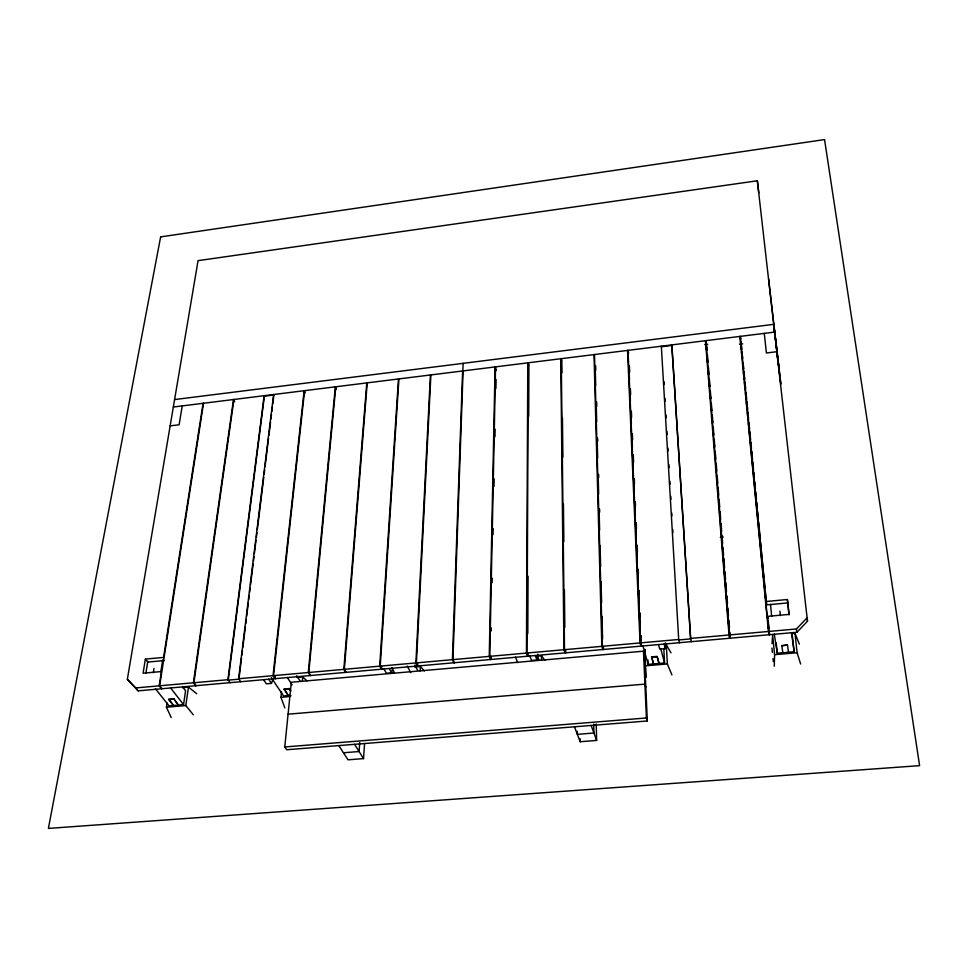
<?xml version="1.0" encoding="UTF-8"?>
<svg xmlns="http://www.w3.org/2000/svg" width="968" height="968" viewBox="0 0 968 968"><rect width="100%" height="100%" fill="white"/><g stroke="black" fill="none" stroke-linecap="round" stroke-linejoin="round"><path stroke-width="1.45" d="M527.729 653.219L527.717 656.244L526.435 653.073L527.79 362.855L528.915 366.436L528.709 416.24M528.262 656.195L526.991 653.013L528.274 362.794L529.024 365.178M527.802 633.592L528.044 576.238M490.691 656.522L490.643 659.535L489.251 656.389L495.071 366.933L496.281 370.49M491.199 630.93L491.26 627.917M492.131 582.76L492.228 578.235M493.075 534.578L493.196 528.552M494.019 486.408L494.164 478.882M494.987 436.725L495.132 429.199M495.918 388.555L496.1 379.516M491.236 656.473L491.187 659.486L489.796 656.34L495.555 366.872M658.518 644.555L659.752 649.117L665.331 648.62L665.44 642.825M774.267 666.262L774.582 654.683L772.658 635.262L772.016 643.708M453.895 662.802L452.407 659.668L462.619 370.974M462.849 370.938L463.127 363.351M454.44 662.753L452.951 659.619L463.091 370.913M417.631 663.019L417.486 666.032L415.889 662.935L430.421 374.979M420.136 670.872L420.342 666.529L414.51 667.049M418.019 665.984L416.421 662.886L430.893 374.931M381.598 666.238L381.404 669.239L379.698 666.165L398.465 378.96M381.924 669.19L380.23 666.117L398.937 378.911M338.812 745.59L347.996 759.82L363.532 758.61L364.573 743.642M359.733 742.504L359.092 751.531L343.446 752.765M346.157 672.361L344.354 669.311L367.235 382.856M345.636 672.409L343.834 669.36L366.775 382.917M310.184 675.567L308.284 672.53L335.327 386.837L336.392 389.124M310.704 675.519L308.804 672.482L335.787 386.776M302.306 681.266L302.718 676.959L297.055 677.467M284.761 746.957L291.32 682.246L643.466 651.186L644.361 654.32L647.314 720.979L286.734 749.74L284.761 746.957L646.406 717.978L647.314 720.979M290.993 695.774L288.5 695.992L284.217 688.998L289.238 688.55L290.666 690.729M290.618 691.2L289.238 688.55M284.846 707.898L280.95 697.335L281.543 691.612M288.5 695.992L284.217 688.998M275.372 675.688L275.045 678.689L273.036 675.676L304.121 390.721L305.247 392.996M275.565 678.641L273.557 675.628L304.581 390.661M240.729 681.726L238.624 678.75L273.617 394.521M241.504 658.24L238.927 679.173L228.242 680.129L264.385 396.19L273.871 395.004L272.77 403.983M241.867 655.251L242.423 650.762M242.786 647.774L245.364 626.828M245.739 623.84L246.283 619.351M246.658 616.362L248.304 602.895M248.679 599.906L249.224 595.417M249.599 592.428L250.143 587.939M250.518 584.95L253.096 564.017M253.459 561.029L254.015 556.539M254.378 553.539L256.036 540.083M256.399 537.095L256.956 532.606M257.319 529.617L263.756 477.272M264.119 474.272L264.675 469.795M265.038 466.794L268.535 438.383M268.91 435.394L270.556 421.927M270.931 418.938L271.476 414.449M271.851 411.461L272.395 406.971M230.057 682.682L227.94 679.705L264.131 395.706M529.798 656.001L531.577 660.43L536.986 659.958L537.748 654.186M195.621 685.743L193.406 682.779L233.482 399.53L234.716 401.768M196.129 685.695L193.915 682.742L233.929 399.469M193.297 714.783L185.82 705.563L188.47 687.099L182.541 687.631M177.737 705.115L183.557 704.607L185.566 690.753L182.904 687.292M178.644 705.49L173.72 698.654L168.771 699.549L173.792 705.914L178.644 705.49L173.72 698.654M173.792 705.914L168.843 699.077M171.227 717.554L166.423 707.233L167.065 702.986M160.797 671.986L162.684 659.886M161.487 688.768L159.175 685.84L161.39 671.538L143.07 673.208L145.369 659.099L163.592 657.417L203.074 403.317M161.983 688.732L159.684 685.792L203.522 403.257M153.331 672.651L153.997 668.416M145.865 673.341L147.826 661.253M182.226 405.907L179.116 424.783L170.15 425.872M797.124 632.249L138.109 690.85L127.352 679.306L198.053 260.658L757.351 180.774L758.815 192.959M383.981 668.948L386.353 673.256L391.58 672.796L392.681 668.501M263.55 679.645L266.394 683.844L271.464 683.396L272.855 679.512M796.434 628.97L807.082 617.826L807.494 621.214L796.882 632.334L796.434 628.97L769.028 631.414L767.576 616.362L788.944 614.414L787.359 599.519L766.124 601.491L740.363 336.356L740.738 338.861M174.591 399.566L773.686 324.353L780.849 384.127L768.592 278.857M173.332 407.02L774.569 332.097M661.434 346.738L671.889 345.443L690.692 638.892L678.737 639.957L661.325 346.205M704.752 344.596L707.753 344.233M739.588 344.209L742.698 343.821M720.289 537.337L723.302 537.034M164.463 660.527L147.693 662.076L145.369 659.099M766.124 601.491L766.668 604.879L787.831 602.919L787.359 599.519M127.352 679.306L135.738 687.933L159.175 685.84M159.684 685.792L193.406 682.779M193.915 682.742L227.94 679.705M238.624 678.75L273.036 675.676M273.557 675.628L308.284 672.53M308.804 672.482L343.834 669.36M344.354 669.311L379.698 666.165M380.23 666.117L415.889 662.935M416.421 662.886L452.407 659.668M452.951 659.619L489.251 656.389M489.796 656.34L526.435 653.073M526.991 653.013L563.957 649.722L565.13 652.916L565.094 649.903M561.948 361.088L561.259 358.68L564.513 649.673L601.83 646.346L602.882 649.564L602.798 646.539M594.509 354.542L602.399 646.285L640.054 642.933L640.985 646.176L640.538 635.637M628.607 352.8L628.026 350.356L640.622 642.873L678.629 639.485L679.439 642.764M671.78 344.911L690.571 638.42L729.037 634.984L729.703 638.299L729.219 632.273M705.938 340.651L729.618 634.935L768.447 631.475L768.991 634.802L768.701 631.801M536.986 656.171L541.487 655.772L544.851 660.321M792.03 633.544L795.006 633.278L799.338 644.119M651.658 656.861L657.151 656.389L659.087 663.443L653.654 664.399L651.658 656.861L653.654 664.399M781.793 645.487L787.468 644.99L788.569 652.722L782.93 653.219L781.841 645.983L787.468 644.99M168.771 699.549L173.647 699.126M284.168 689.458L289.19 689.022M651.682 657.357L657.175 656.873L659.111 663.927M176.285 705.236L169.025 705.866L155.4 688.72M289.541 695.435L283.563 695.956L271.33 677.673M642.849 645.765L648.185 664.387L664.556 662.971L663.794 648.524M774.279 634.088L777.268 653.206L784.298 652.601M785.701 652.48L794.147 651.754L791.969 632.685M166.423 707.233L185.82 705.563M280.95 697.335L289.505 696.597M646.358 677.14L645.511 665.827L667.351 663.939L671.937 674.974M774.582 654.683L797.1 652.735L800.657 664.024M288.089 714.178L644.906 684.122L645.813 687.195M574.46 726.786L580.183 741.73L596.627 740.447L596.24 724.028M188.47 687.099L196.673 693.681M302.718 676.959L306.892 680.831M420.342 666.529L424.359 670.945M135.738 687.933L138.109 690.85M170.574 687.909L183.557 704.607M268.644 679.197L271.464 683.396M287.351 677.54L292.142 684.872M296.728 675.725L299.899 680.661M354.566 744.332L363.532 758.61M670.993 652.88L666.323 644.7L667.351 663.939M389.233 668.489L391.58 672.796M391.604 667.509L394.436 672.712M407.286 666.117L410.722 672.651M414.885 664.992L417.619 670.267M515.46 657.09L517.771 662.669M535.231 655.517L536.986 659.958M537.264 655.505L538.861 659.559M564.513 649.673L565.687 652.868L565.651 649.855M591.158 725.455L596.627 740.447M602.399 646.285L603.439 649.516L603.366 646.491M640.622 642.873L641.554 646.128M660.684 648.596L664.556 662.971M664.121 644.059L665.331 648.62M690.571 638.42L691.358 641.699M628.389 354.082L627.53 350.416L640.054 642.933M729.618 634.935L730.283 638.239L729.799 632.213M767.576 616.362L767.926 618.6M769.028 631.414L769.572 634.754L769.282 631.753M740.23 338.921L739.855 336.428L768.447 631.475M791.473 632.552L794.147 651.754M778.224 363.448L776.796 351.711L766.414 352.981L764.272 333.379M774.243 328.527L779.119 368.917M757.351 180.774L807.494 621.214M795.006 633.278L797.1 652.735M787.819 602.786L789.101 614.813M779.918 611.135L780.377 615.6M776.251 643.006L777.268 653.206M770.492 604.383L771.678 616.398M771.944 648.04L772.391 652.553M772.972 658.567L773.275 661.58M741.065 341.619L741.79 349.133M742.093 352.146L742.674 358.16M743.109 362.673L743.702 368.699M743.993 371.7L744.719 379.226M745.009 382.239L745.602 388.253M746.038 392.766L746.618 398.78M746.921 401.793L747.647 409.307M747.937 412.32L748.53 418.333M748.966 422.847L749.547 428.872M749.837 431.873L750.575 439.399M750.865 442.412L751.446 448.426M751.749 451.439L752.475 458.953M752.765 461.966L753.503 469.492M753.794 472.493L754.375 478.507M754.665 481.519L755.403 489.046M755.693 492.046L756.419 499.573M756.722 502.586L757.303 508.599M757.593 511.612L758.174 517.626M758.622 522.139L760.231 538.692M760.521 541.693L761.102 547.707M761.392 550.719L762.131 558.246M762.421 561.246L763.159 568.773M763.45 571.785L764.03 577.799M764.321 580.812L765.059 588.326M765.349 591.339L766.075 598.865M766.378 601.866L766.668 604.879M768.253 621.226L768.991 628.74M740.556 341.68L741.282 349.194M741.573 352.207L742.154 358.208M742.589 362.722L743.182 368.735M743.472 371.748L744.198 379.262M744.489 382.263L745.07 388.277M745.505 392.79L746.098 398.804M746.389 401.805L747.115 409.319M747.405 412.332L747.986 418.345M748.433 422.847L749.014 428.86M749.305 431.873L750.031 439.387M750.321 442.388L750.902 448.402M751.192 451.415L751.93 458.929M752.221 461.942L752.947 469.456M753.237 472.457L753.818 478.47M754.108 481.483L754.846 488.997M755.137 491.998L755.863 499.512M756.153 502.525L756.734 508.539M757.024 511.54L757.762 519.054M758.053 522.067L758.779 529.581M759.069 532.582L759.65 538.595M759.94 541.608L761.55 558.137M761.985 562.65L762.566 568.664M762.869 571.677L763.45 577.678M763.74 580.691L764.466 588.205M764.756 591.218L765.482 598.732M765.785 601.733L767.382 618.274M767.672 621.274L768.398 628.789M644.894 649.359L645.124 652.093M706.58 344.378L707.063 350.404M707.426 354.929L708.044 362.456M708.407 366.981L709.012 374.519M709.375 379.032L709.98 386.571M710.343 391.096L710.96 398.622M711.323 403.148L711.928 410.686M712.291 415.199L712.896 422.738M713.259 427.263L713.876 434.801M714.239 439.315L714.844 446.853M715.207 451.378L715.812 458.905M716.187 463.43L716.792 470.968M717.155 475.482L717.76 483.02M718.123 487.545L718.728 495.071M719.103 499.597L719.708 507.135M720.071 511.661L720.676 519.187M721.039 523.712L721.656 531.25M722.019 535.764L722.624 543.302M722.987 547.827L723.592 555.354M723.834 558.367L724.572 567.417M724.935 571.931L725.54 579.469M725.782 582.482L726.508 591.533M726.883 596.046L727.488 603.584M727.851 608.11L728.456 615.636M728.819 620.161L729.424 627.7M706.071 344.439L706.555 350.464M706.918 354.99L707.523 362.516M707.886 367.041L708.491 374.58M708.866 379.093L709.471 386.631M709.834 391.157L710.439 398.683M710.802 403.208L711.407 410.747M711.77 415.26L712.375 422.798M712.738 427.324L713.343 434.862M713.706 439.375L714.311 446.913M714.674 451.427L715.279 458.965M715.642 463.49L716.247 471.029M716.61 475.542L717.227 483.08M717.59 487.594L718.195 495.132M718.558 499.657L719.163 507.196M719.526 511.709L720.131 519.247M720.495 523.761L721.1 531.299M721.462 535.824L722.067 543.363M722.43 547.876L723.035 555.414M723.278 558.427L724.004 567.466M724.366 571.991L724.971 579.529M725.213 582.542L725.952 591.581M726.315 596.106L726.92 603.633M727.283 608.158L727.888 615.696M728.251 620.21L728.856 627.748M705.43 340.712L729.037 634.984M663.963 381.598L664.145 384.623M664.955 398.211L665.137 401.224M665.936 414.812L666.117 417.825M666.916 431.413L667.097 434.438M667.908 448.027L668.077 451.04M668.888 464.628L669.07 467.653M669.868 481.229L670.05 484.254M670.764 496.33L670.945 499.355M671.756 512.931L671.925 515.956M672.736 529.544L672.917 532.557M647.979 660.055L648.185 664.387M644.785 649.576L645.511 665.827M643.466 651.186L646.406 717.978M629.406 366.061L629.672 372.087M630.386 388.652L630.652 394.678M631.366 411.243L631.632 417.256M632.346 433.821L632.612 439.847M633.266 454.899L633.592 462.426M634.306 478.991L634.5 483.516M635.286 501.581L635.48 506.095M636.194 522.659L636.46 528.685M637.174 545.25L637.44 551.264M638.227 569.341L638.42 573.855M639.134 590.419L639.328 594.933M640.114 612.998L640.308 617.524M641.094 635.589L641.288 640.102M628.91 366.134L629.49 379.674M629.89 388.712L630.398 400.752M630.858 411.303L631.378 423.343M631.838 433.882L632.419 447.434M632.745 454.96L633.326 468.512M633.774 479.051L634.294 491.091M634.754 501.63L635.335 515.182M635.661 522.72L636.242 536.26M636.641 545.299L637.222 558.851M637.67 569.39L638.263 582.942M638.59 590.468L639.17 604.02M639.558 613.046L640.211 628.111M595.659 365.722L595.792 370.248M596.651 401.95L596.784 406.475M597.643 438.177L597.728 441.202M598.648 474.405L598.72 477.43M599.591 509.12L599.676 512.145M595.163 365.783L595.707 385.409M596.155 402.01L596.687 421.637M597.135 438.238L597.667 457.864M598.127 474.465L598.66 494.091M599.071 509.18L599.64 530.319M600.051 545.408L600.632 566.546M601.031 581.635L601.612 602.774M601.975 616.35L602.592 639.001M594.013 354.603L601.83 646.346M593.711 724.016L593.916 733.018L577.351 734.325L577.303 731.324M580.135 738.753L580.183 741.73M561.924 372.886L561.803 362.347L560.774 358.741L563.957 649.722M562.444 418.055L562.892 457.199M563.424 503.868L563.848 541.511M564.404 589.681L564.828 627.325M541.487 655.772L541.499 660.176M160.64 236.882L48.4 828.414L919.6 765.652L824.555 139.586L160.64 236.882"/></g></svg>
